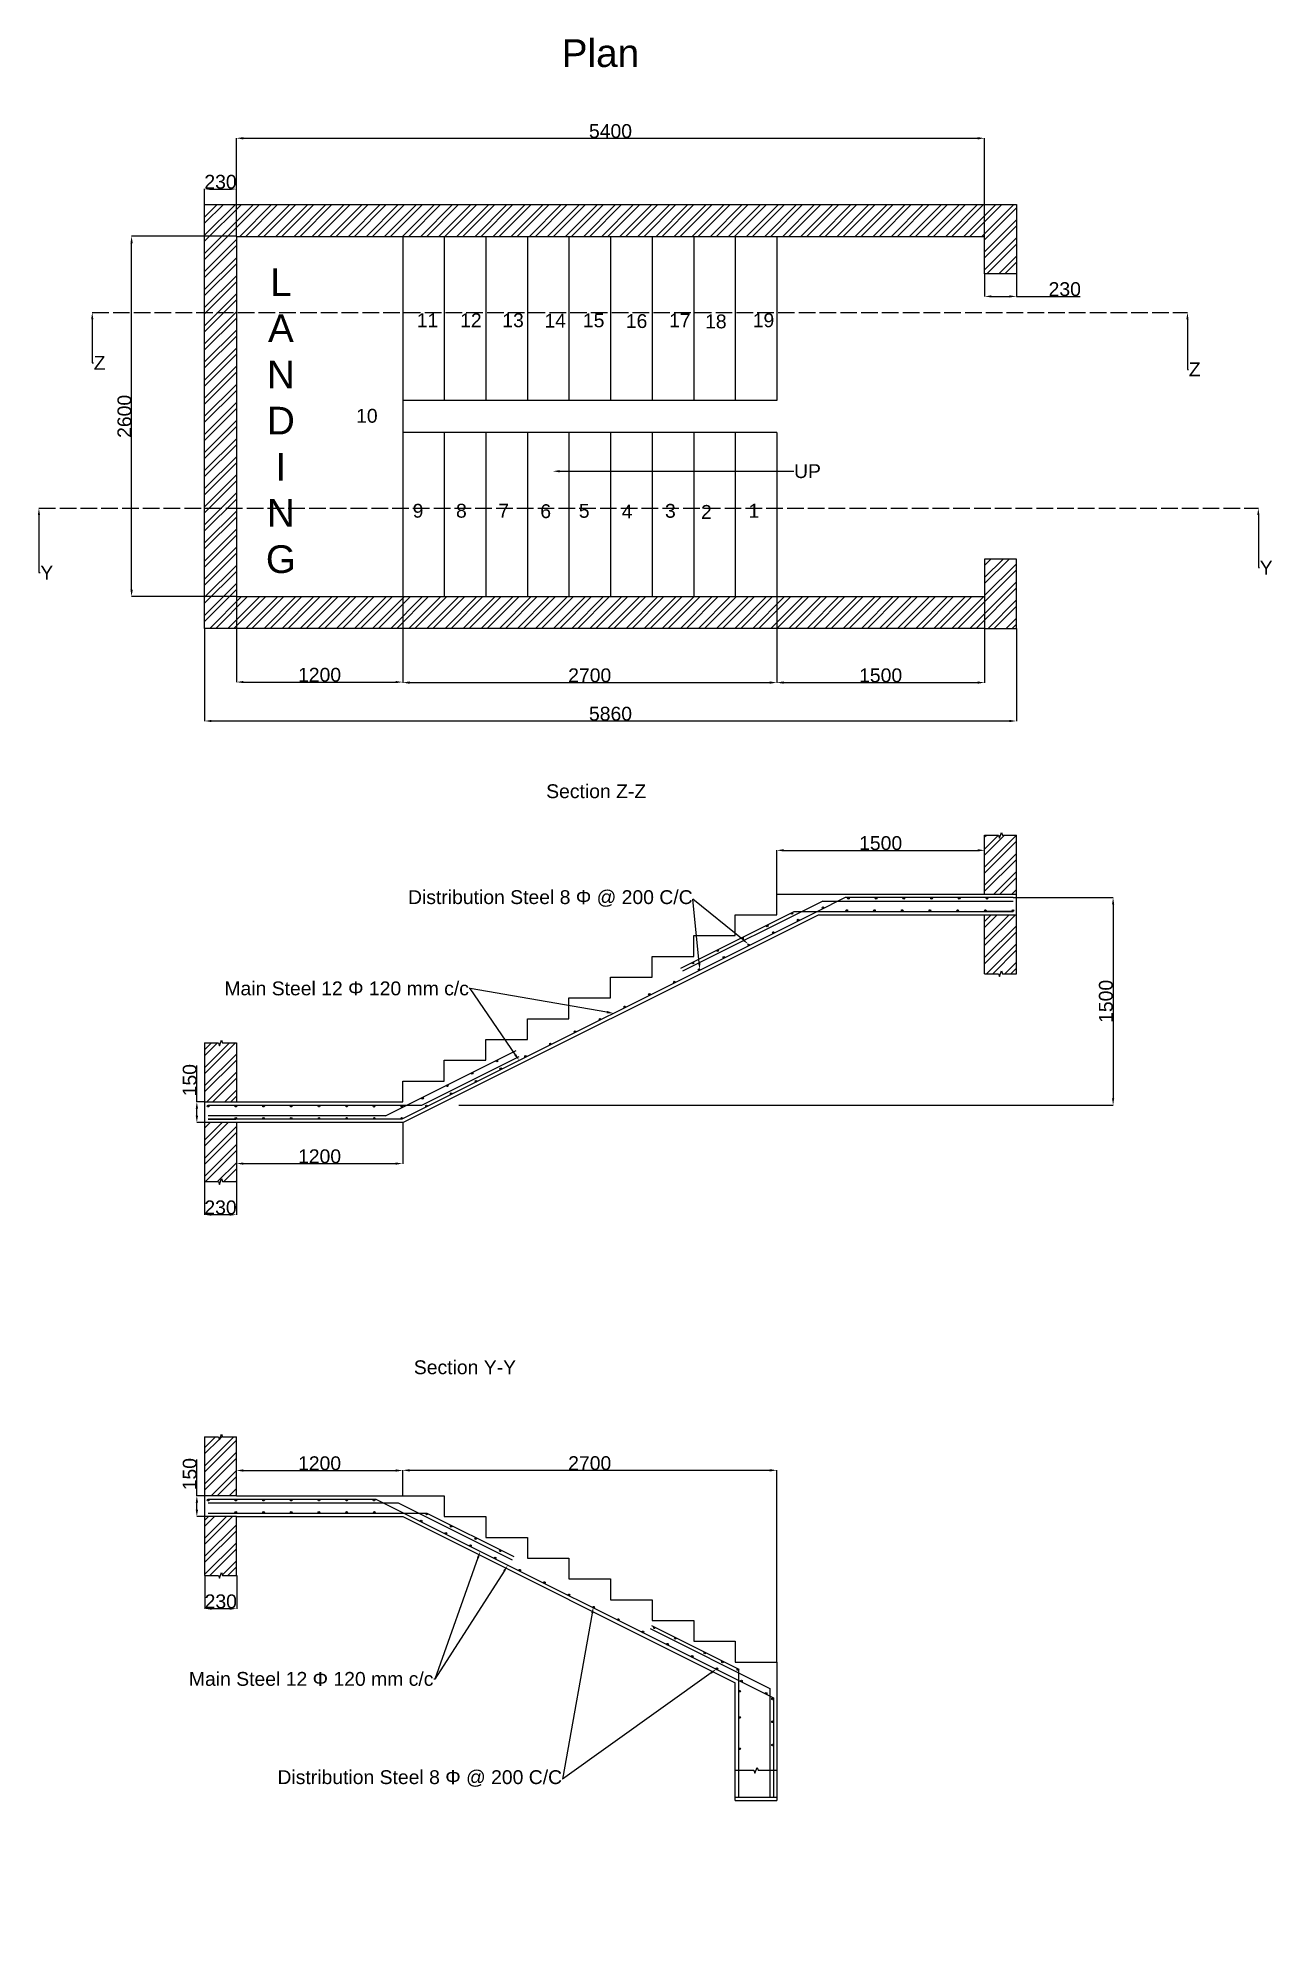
# Model space of a CAD drawing. Header units: millimetres. Extents: x 24361 to 33271, y 64440 to 78080.
import ezdxf
from ezdxf import colors
from ezdxf.entities.mleader import LeaderData, LeaderLine
from ezdxf.math import Vec2, Vec3

# ---------------------------------------------------------------- set-up
doc = ezdxf.new("R2010")
doc.units = ezdxf.units.MM
doc.linetypes.add('ACAD_ISO02W100', pattern=[15, 12, -3])
doc.styles.get("Standard").update_dxf_attribs({"font": 'arial.ttf'})
doc.dimstyles.new('ISO-25', dxfattribs={"dimtxt": 100, "dimasz": 50, "dimexe": 1.25, "dimexo": 0.625, "dimtad": 1, "dimtxsty": 'Standard', "dimcen": 2.5, "dimadec": 0, "dimazin": 0, "dimtfac": 1, "dimtmove": 0, "dimatfit": 3, "dimfxl": 1, "dimarcsym": 0})

# ---------------------------------------------------------------- blocks, each defined once
blk = doc.blocks.new('*D5')
at = {"color": 0, "lineweight": -2, "transparency": 16777216}
for p, q in [((25795, 76647), (25037, 76647)), ((25038, 74097), (25038, 76597)), ((25795, 74047), (25037, 74047))]:
    blk.add_line(p, q, dxfattribs=at)
at = {"color": 0, "transparency": 16777216}
for points in [[(25030, 76597), (25047, 76597), (25038, 76647)], [(25030, 74097), (25047, 74097), (25038, 74047)]]:
    blk.add_solid(points, dxfattribs=at)
at = {"layer": 'Defpoints', "color": 0, "transparency": 16777216}
for p in [(25038, 76647), (25795, 76647), (25795, 74047)]:
    blk.add_point(p, dxfattribs=at)
at = {"color": 0, "transparency": 16777216, "insert": (24987, 75347), "char_height": 100, "attachment_point": 5, "rotation": 90}
blk.add_mtext('2600', dxfattribs=at)
blk = doc.blocks.new('*D6')
at = {"color": 0, "lineweight": -2, "transparency": 16777216}
for p, q in [((25795, 74046), (25795, 73428)), ((26995, 74046), (26995, 73428)), ((25845, 73429), (26945, 73429))]:
    blk.add_line(p, q, dxfattribs=at)
at = {"color": 0, "transparency": 16777216}
for points in [[(25845, 73437), (25845, 73421), (25795, 73429)], [(26945, 73437), (26945, 73421), (26995, 73429)]]:
    blk.add_solid(points, dxfattribs=at)
at = {"layer": 'Defpoints', "color": 0, "transparency": 16777216}
for p in [(25795, 74047), (26995, 74047), (26995, 73429)]:
    blk.add_point(p, dxfattribs=at)
at = {"color": 0, "transparency": 16777216, "insert": (26395, 73481), "char_height": 100, "attachment_point": 5}
blk.add_mtext('1200', dxfattribs=at)
blk = doc.blocks.new('*D7')
at = {"color": 0, "lineweight": -2, "transparency": 16777216}
for p, q in [((29695, 74046), (29695, 73424)), ((31195, 74046), (31195, 73424)), ((29745, 73425), (31145, 73425))]:
    blk.add_line(p, q, dxfattribs=at)
at = {"color": 0, "transparency": 16777216}
for points in [[(29745, 73434), (29745, 73417), (29695, 73425)], [(31145, 73434), (31145, 73417), (31195, 73425)]]:
    blk.add_solid(points, dxfattribs=at)
at = {"layer": 'Defpoints', "color": 0, "transparency": 16777216}
for p in [(29695, 74047), (31195, 74047), (31195, 73425)]:
    blk.add_point(p, dxfattribs=at)
at = {"color": 0, "transparency": 16777216, "insert": (30445, 73477), "char_height": 100, "attachment_point": 5}
blk.add_mtext('1500', dxfattribs=at)
blk = doc.blocks.new('*D8')
at = {"color": 0, "lineweight": -2, "transparency": 16777216}
for p, q in [((26995, 74046), (26995, 73424)), ((29695, 74046), (29695, 73424)), ((27045, 73425), (29645, 73425))]:
    blk.add_line(p, q, dxfattribs=at)
at = {"color": 0, "transparency": 16777216}
for points in [[(27045, 73434), (27045, 73417), (26995, 73425)], [(29645, 73434), (29645, 73417), (29695, 73425)]]:
    blk.add_solid(points, dxfattribs=at)
at = {"layer": 'Defpoints', "color": 0, "transparency": 16777216}
for p in [(26995, 74047), (29695, 74047), (29695, 73425)]:
    blk.add_point(p, dxfattribs=at)
at = {"color": 0, "transparency": 16777216, "insert": (28345, 73477), "char_height": 100, "attachment_point": 5}
blk.add_mtext('2700', dxfattribs=at)
blk = doc.blocks.new('*D9')
at = {"color": 0, "lineweight": -2, "transparency": 16777216}
for p, q in [((25565, 73816), (25565, 73147)), ((31425, 73816), (31425, 73147)), ((25615, 73148), (31375, 73148))]:
    blk.add_line(p, q, dxfattribs=at)
at = {"color": 0, "transparency": 16777216}
for points in [[(25615, 73156), (25615, 73140), (25565, 73148)], [(31375, 73156), (31375, 73140), (31425, 73148)]]:
    blk.add_solid(points, dxfattribs=at)
at = {"layer": 'Defpoints', "color": 0, "transparency": 16777216}
for p in [(25565, 73817), (31425, 73817), (31425, 73148)]:
    blk.add_point(p, dxfattribs=at)
at = {"color": 0, "transparency": 16777216, "insert": (28495, 73200), "char_height": 100, "attachment_point": 5}
blk.add_mtext('5860', dxfattribs=at)
blk = doc.blocks.new('*D10')
at = {"color": 0, "lineweight": -2, "transparency": 16777216}
for p, q in [((25795, 76647), (25795, 77356)), ((25845, 77355), (31145, 77355)), ((31195, 76647), (31195, 77356))]:
    blk.add_line(p, q, dxfattribs=at)
at = {"color": 0, "transparency": 16777216}
for points in [[(25845, 77363), (25845, 77346), (25795, 77355)], [(31145, 77363), (31145, 77346), (31195, 77355)]]:
    blk.add_solid(points, dxfattribs=at)
at = {"layer": 'Defpoints', "color": 0, "transparency": 16777216}
for p in [(31195, 77355), (25795, 76647), (31195, 76647)]:
    blk.add_point(p, dxfattribs=at)
at = {"color": 0, "transparency": 16777216, "insert": (28495, 77406), "char_height": 100, "attachment_point": 5}
blk.add_mtext('5400', dxfattribs=at)
blk = doc.blocks.new('*D11')
at = {"color": 0, "lineweight": -2, "transparency": 16777216}
for p, q in [((31195, 76376), (31195, 76212)), ((31425, 76376), (31425, 76212)), ((31245, 76213), (31375, 76213)), ((31425, 76213), (31885, 76213))]:
    blk.add_line(p, q, dxfattribs=at)
at = {"color": 0, "transparency": 16777216}
for points in [[(31245, 76221), (31245, 76205), (31195, 76213)], [(31375, 76221), (31375, 76205), (31425, 76213)]]:
    blk.add_solid(points, dxfattribs=at)
at = {"layer": 'Defpoints', "color": 0, "transparency": 16777216}
for p in [(31195, 76377), (31425, 76377), (31425, 76213)]:
    blk.add_point(p, dxfattribs=at)
at = {"color": 0, "transparency": 16777216, "insert": (31774, 76265), "char_height": 100, "attachment_point": 5}
blk.add_mtext('230', dxfattribs=at)
blk = doc.blocks.new('*D12')
at = {"color": 0, "lineweight": -2, "transparency": 16777216}
for p, q in [((25565, 76877), (25565, 76989)), ((25615, 76988), (25745, 76988)), ((25795, 76877), (25795, 76989))]:
    blk.add_line(p, q, dxfattribs=at)
at = {"color": 0, "transparency": 16777216}
for points in [[(25615, 76996), (25615, 76980), (25565, 76988)], [(25745, 76996), (25745, 76980), (25795, 76988)]]:
    blk.add_solid(points, dxfattribs=at)
at = {"layer": 'Defpoints', "color": 0, "transparency": 16777216}
for p in [(25795, 76988), (25565, 76877), (25795, 76877)]:
    blk.add_point(p, dxfattribs=at)
at = {"color": 0, "transparency": 16777216, "insert": (25680, 77040), "char_height": 100, "attachment_point": 5}
blk.add_mtext('230', dxfattribs=at)
blk = doc.blocks.new('*D13')
at = {"color": 0, "lineweight": -2, "transparency": 16777216}
for p, q in [((25795, 70248), (25795, 69952)), ((26995, 70248), (26995, 69952)), ((25845, 69953), (26945, 69953))]:
    blk.add_line(p, q, dxfattribs=at)
at = {"color": 0, "transparency": 16777216}
for points in [[(25845, 69961), (25845, 69945), (25795, 69953)], [(26945, 69961), (26945, 69945), (26995, 69953)]]:
    blk.add_solid(points, dxfattribs=at)
at = {"layer": 'Defpoints', "color": 0, "transparency": 16777216}
for p in [(25795, 70249), (26995, 70249), (26995, 69953)]:
    blk.add_point(p, dxfattribs=at)
at = {"color": 0, "transparency": 16777216, "insert": (26395, 70005), "char_height": 100, "attachment_point": 5}
blk.add_mtext('1200', dxfattribs=at)
blk = doc.blocks.new('*D14')
at = {"color": 0, "lineweight": -2, "transparency": 16777216}
for p, q in [((29695, 71899), (29695, 72216)), ((29745, 72214), (31145, 72214)), ((31195, 71899), (31195, 72216))]:
    blk.add_line(p, q, dxfattribs=at)
at = {"color": 0, "transparency": 16777216}
for points in [[(29745, 72223), (29745, 72206), (29695, 72214)], [(31145, 72223), (31145, 72206), (31195, 72214)]]:
    blk.add_solid(points, dxfattribs=at)
at = {"layer": 'Defpoints', "color": 0, "transparency": 16777216}
for p in [(31195, 72214), (29695, 71899), (31195, 71899)]:
    blk.add_point(p, dxfattribs=at)
at = {"color": 0, "transparency": 16777216, "insert": (30445, 72266), "char_height": 100, "attachment_point": 5}
blk.add_mtext('1500', dxfattribs=at)
blk = doc.blocks.new('*D15')
at = {"color": 0, "lineweight": -2, "transparency": 16777216}
for p, q in [((25565, 69823), (25565, 69583)), ((25795, 69823), (25795, 69583)), ((25745, 69584), (25615, 69584))]:
    blk.add_line(p, q, dxfattribs=at)
at = {"color": 0, "transparency": 16777216}
for points in [[(25615, 69592), (25615, 69576), (25565, 69584)], [(25745, 69592), (25745, 69576), (25795, 69584)]]:
    blk.add_solid(points, dxfattribs=at)
at = {"layer": 'Defpoints', "color": 0, "transparency": 16777216}
for p in [(25565, 69824), (25795, 69824), (25565, 69584)]:
    blk.add_point(p, dxfattribs=at)
at = {"color": 0, "transparency": 16777216, "insert": (25680, 69636), "char_height": 100, "attachment_point": 5}
blk.add_mtext('230', dxfattribs=at)
blk = doc.blocks.new('*D16')
at = {"color": 0, "lineweight": -2, "transparency": 16777216}
for p, q in [((25509, 70399), (25509, 70661)), ((25565, 70399), (25508, 70399)), ((25565, 70249), (25508, 70249)), ((25509, 70299), (25509, 70349))]:
    blk.add_line(p, q, dxfattribs=at)
at = {"color": 0, "transparency": 16777216}
for points in [[(25501, 70349), (25518, 70349), (25509, 70399)], [(25501, 70299), (25518, 70299), (25509, 70249)]]:
    blk.add_solid(points, dxfattribs=at)
at = {"layer": 'Defpoints', "color": 0, "transparency": 16777216}
for p in [(25509, 70399), (25565, 70399), (25565, 70249)]:
    blk.add_point(p, dxfattribs=at)
at = {"color": 0, "transparency": 16777216, "insert": (25458, 70555), "char_height": 100, "attachment_point": 5, "rotation": 90}
blk.add_mtext('150', dxfattribs=at)
blk = doc.blocks.new('*D17')
at = {"color": 0, "lineweight": -2, "transparency": 16777216}
for p, q in [((31401, 71874), (32124, 71874)), ((32123, 71824), (32123, 70424)), ((27401, 70374), (32124, 70374))]:
    blk.add_line(p, q, dxfattribs=at)
at = {"color": 0, "transparency": 16777216}
for points in [[(32115, 71824), (32131, 71824), (32123, 71874)], [(32115, 70424), (32131, 70424), (32123, 70374)]]:
    blk.add_solid(points, dxfattribs=at)
at = {"layer": 'Defpoints', "color": 0, "transparency": 16777216}
for p in [(31400, 71874), (27400, 70374), (32123, 70374)]:
    blk.add_point(p, dxfattribs=at)
at = {"color": 0, "transparency": 16777216, "insert": (32071, 71124), "char_height": 100, "attachment_point": 5, "rotation": 90}
blk.add_mtext('1500', dxfattribs=at)
blk = doc.blocks.new('*D18')
at = {"color": 0, "lineweight": -2, "transparency": 16777216}
for p, q in [((25795, 67555), (25795, 67739)), ((25845, 67737), (26945, 67737)), ((26995, 67555), (26995, 67739))]:
    blk.add_line(p, q, dxfattribs=at)
at = {"color": 0, "transparency": 16777216}
for points in [[(25845, 67746), (25845, 67729), (25795, 67737)], [(26945, 67746), (26945, 67729), (26995, 67737)]]:
    blk.add_solid(points, dxfattribs=at)
at = {"layer": 'Defpoints', "color": 0, "transparency": 16777216}
for p in [(26995, 67737), (25795, 67555), (26995, 67555)]:
    blk.add_point(p, dxfattribs=at)
at = {"color": 0, "transparency": 16777216, "insert": (26395, 67789), "char_height": 100, "attachment_point": 5}
blk.add_mtext('1200', dxfattribs=at)
blk = doc.blocks.new('*D19')
at = {"color": 0, "lineweight": -2, "transparency": 16777216}
for p, q in [((26995, 67555), (26995, 67740)), ((27045, 67739), (29645, 67739)), ((29695, 66355), (29695, 67740))]:
    blk.add_line(p, q, dxfattribs=at)
at = {"color": 0, "transparency": 16777216}
for points in [[(27045, 67747), (27045, 67730), (26995, 67739)], [(29645, 67747), (29645, 67730), (29695, 67739)]]:
    blk.add_solid(points, dxfattribs=at)
at = {"layer": 'Defpoints', "color": 0, "transparency": 16777216}
for p in [(29695, 67739), (26995, 67555), (29695, 66355)]:
    blk.add_point(p, dxfattribs=at)
at = {"color": 0, "transparency": 16777216, "insert": (28345, 67790), "char_height": 100, "attachment_point": 5}
blk.add_mtext('2700', dxfattribs=at)
blk = doc.blocks.new('*D20')
at = {"color": 0, "lineweight": -2, "transparency": 16777216}
for p, q in [((25567, 66979), (25567, 66739)), ((25797, 66979), (25797, 66739)), ((25747, 66740), (25617, 66740))]:
    blk.add_line(p, q, dxfattribs=at)
at = {"color": 0, "transparency": 16777216}
for points in [[(25617, 66748), (25617, 66732), (25567, 66740)], [(25747, 66748), (25747, 66732), (25797, 66740)]]:
    blk.add_solid(points, dxfattribs=at)
at = {"layer": 'Defpoints', "color": 0, "transparency": 16777216}
for p in [(25567, 66980), (25797, 66980), (25567, 66740)]:
    blk.add_point(p, dxfattribs=at)
at = {"color": 0, "transparency": 16777216, "insert": (25682, 66792), "char_height": 100, "attachment_point": 5}
blk.add_mtext('230', dxfattribs=at)
blk = doc.blocks.new('*D21')
at = {"color": 0, "lineweight": -2, "transparency": 16777216}
for p, q in [((25509, 67555), (25509, 67817)), ((25565, 67555), (25508, 67555)), ((25565, 67405), (25508, 67405)), ((25509, 67455), (25509, 67505))]:
    blk.add_line(p, q, dxfattribs=at)
at = {"color": 0, "transparency": 16777216}
for points in [[(25501, 67505), (25518, 67505), (25509, 67555)], [(25501, 67455), (25518, 67455), (25509, 67405)]]:
    blk.add_solid(points, dxfattribs=at)
at = {"layer": 'Defpoints', "color": 0, "transparency": 16777216}
for p in [(25509, 67555), (25565, 67555), (25565, 67405)]:
    blk.add_point(p, dxfattribs=at)
at = {"color": 0, "transparency": 16777216, "insert": (25458, 67711), "char_height": 100, "attachment_point": 5, "rotation": 90}
blk.add_mtext('150', dxfattribs=at)

msp = doc.modelspace()

# ---------------------------------------------------------------- hatches: boundary and pattern name
h = msp.add_hatch()
h.set_pattern_fill('ANSI32', color=256, scale=9.7)
h.paths.add_polyline_path([(25795.417, 76646.673), (31195.417, 76646.673), (31195.417, 76376.673), (31425.417, 76376.673), (31425.417, 76876.673), (31195.417, 76876.673), (25795.417, 76876.673), (25565.417, 76876.673), (25565.417, 76646.673), (25565.417, 74046.673), (25565.417, 73816.673), (25795.417, 73816.673), (31195.417, 73816.673), (31425.417, 73816.673), (31425.417, 74316.673), (31195.417, 74316.673), (31195.417, 74046.673), (25795.417, 74046.673)])
h.paths.add_polyline_path([(31425.417, 72323.524), (31325.417, 72323.524), (31317.917, 72344.13), (31302.917, 72302.918), (31295.417, 72323.524), (31195.417, 72323.524), (31195.417, 71898.524), (31425.417, 71898.524)])
h.paths.add_polyline_path([(31425.417, 71748.524), (31195.417, 71748.524), (31195.417, 71323.524), (31295.417, 71323.524), (31302.917, 71302.918), (31317.917, 71344.13), (31325.417, 71323.524), (31425.417, 71323.524)])
h.paths.add_polyline_path([(25795.417, 70823.524), (25695.417, 70823.524), (25687.917, 70844.13), (25672.917, 70802.918), (25665.417, 70823.524), (25565.417, 70823.524), (25565.417, 70398.524), (25795.417, 70398.524)])
h.paths.add_polyline_path([(25795.417, 70248.524), (25565.417, 70248.524), (25565.417, 69823.524), (25665.417, 69823.524), (25672.917, 69802.918), (25687.917, 69844.13), (25695.417, 69823.524), (25795.417, 69823.524)])
h.paths.add_polyline_path([(25795.417, 67404.787), (25565.417, 67404.787), (25565.417, 66979.787), (25665.417, 66979.787), (25672.917, 66959.181), (25687.917, 67000.393), (25695.417, 66979.787), (25795.417, 66979.787)])
h.paths.add_polyline_path([(25795.417, 67979.787), (25695.417, 67979.787), (25687.917, 68000.393), (25672.917, 67959.181), (25665.417, 67979.787), (25565.417, 67979.787), (25565.417, 67554.787), (25795.417, 67554.787)])

# ---------------------------------------------------------------- linework, layer by layer
for p, q in [((25565.417, 76646.673), (25565.417, 76876.673)), ((25565.417, 76876.673), (25795.417, 76876.673)), ((25795.417, 76876.673), (31195.417, 76876.673)), ((31195.417, 76876.673), (31425.417, 76876.673)), ((31425.417, 76876.673), (31425.417, 76376.673)), ((25565.417, 74046.673), (25565.417, 76646.673)), ((25795.417, 76646.673), (25795.417, 74046.673)), ((25795.417, 76646.673), (31195.417, 76646.673)), ((26995.417, 76646.673), (26995.417, 74046.673)), ((27295.417, 76646.673), (27295.417, 75461.673)), ((27595.417, 76646.673), (27595.417, 75461.673)), ((27895.417, 76646.673), (27895.417, 75461.673)), ((28195.417, 76646.673), (28195.417, 75461.673)), ((28495.417, 76646.673), (28495.417, 75461.673)), ((28795.417, 76646.673), (28795.417, 75461.673)), ((29095.417, 76646.673), (29095.417, 75461.673)), ((29395.417, 76646.673), (29395.417, 75461.673)), ((29695.417, 76646.673), (29695.417, 75461.673)), ((31195.417, 76376.673), (31195.417, 76646.673)), ((31425.417, 76376.673), (31195.417, 76376.673)), ((29695.417, 75461.673), (26995.417, 75461.673)), ((29695.417, 75231.673), (26995.417, 75231.673)), ((27295.417, 75231.673), (27295.417, 74046.673)), ((27595.417, 75231.673), (27595.417, 74046.673)), ((27895.417, 75231.673), (27895.417, 74046.673)), ((28195.417, 75231.673), (28195.417, 74046.673)), ((28495.417, 75231.673), (28495.417, 74046.673)), ((28795.417, 75231.673), (28795.417, 74046.673)), ((29095.417, 75231.673), (29095.417, 74046.673)), ((29395.417, 75231.673), (29395.417, 74046.673)), ((29695.417, 75231.673), (29695.417, 74046.673)), ((31425.417, 74316.673), (31195.417, 74316.673)), ((31195.417, 74316.673), (31195.417, 74046.673)), ((31425.417, 73816.673), (31425.417, 74316.673)), ((25565.417, 73816.673), (25565.417, 74046.673)), ((25795.417, 74046.673), (31195.417, 74046.673)), ((25795.417, 73816.673), (25565.417, 73816.673)), ((31195.417, 73816.673), (25795.417, 73816.673)), ((31195.417, 73816.673), (31425.417, 73816.673)), ((31195.417, 71898.524), (31195.417, 72323.524)), ((31425.417, 71323.524), (31425.417, 72323.524)), ((29695.417, 71748.524), (29695.417, 71898.524)), ((29695.417, 71898.524), (29995.417, 71898.524)), ((29995.417, 71898.524), (31195.417, 71898.524)), ((31195.417, 71898.524), (31425.417, 71898.524)), ((26995.417, 70248.524), (29995.417, 71748.524)), ((30027.712, 71848.524), (29013.627, 71341.482)), ((29395.417, 71598.524), (29395.417, 71748.524)), ((29395.417, 71748.524), (29695.417, 71748.524)), ((29995.417, 71748.524), (31195.417, 71748.524)), ((30027.712, 71848.524), (31400.417, 71848.524)), ((31195.417, 71323.524), (31195.417, 71748.524)), ((31195.417, 71748.524), (31425.417, 71748.524)), ((31400.417, 71773.524), (31200.417, 71773.524)), ((29095.417, 71448.524), (29095.417, 71598.524)), ((29095.417, 71598.524), (29395.417, 71598.524)), ((28795.417, 71298.524), (28795.417, 71448.524)), ((28795.417, 71448.524), (29095.417, 71448.524)), ((28495.417, 71148.524), (28495.417, 71298.524)), ((28495.417, 71298.524), (28795.417, 71298.524)), ((28195.417, 70998.524), (28195.417, 71148.524)), ((28195.417, 71148.524), (28495.417, 71148.524)), ((27895.417, 70848.524), (27895.417, 70998.524)), ((27895.417, 70998.524), (28195.417, 70998.524)), ((25565.417, 70823.524), (25565.417, 69823.524)), ((25795.417, 70823.524), (25795.417, 70398.524)), ((27595.417, 70698.524), (27595.417, 70848.524)), ((27595.417, 70848.524), (27895.417, 70848.524)), ((26871.81, 70298.524), (27813.875, 70769.557)), ((27133.614, 70373.524), (27836.236, 70724.835)), ((27295.417, 70548.524), (27295.417, 70698.524)), ((27295.417, 70698.524), (27595.417, 70698.524)), ((26995.417, 70398.524), (26995.417, 70548.524)), ((26995.417, 70548.524), (27295.417, 70548.524)), ((25565.417, 70398.524), (26995.417, 70398.524)), ((25795.417, 70248.524), (25565.417, 70248.524)), ((25590.417, 70373.524), (27133.614, 70373.524)), ((26871.81, 70298.524), (25590.417, 70298.524)), ((25590.417, 70273.524), (25790.417, 70273.524)), ((25795.417, 70248.524), (25795.417, 69823.524)), ((26995.417, 70248.524), (25795.417, 70248.524)), ((26989.515, 70248.524), (25795.417, 70248.524)), ((25565.417, 67979.787), (25565.417, 66979.787)), ((25795.417, 67554.787), (25795.417, 67979.787)), ((25795.417, 67554.787), (25565.417, 67554.787)), ((25590.417, 67529.787), (26801.319, 67529.787)), ((25795.417, 67554.787), (26995.417, 67554.787)), ((26801.319, 67529.787), (29670.417, 66095.238)), ((26995.417, 67554.787), (27295.417, 67554.787)), ((27295.417, 67554.787), (27295.417, 67404.787)), ((25795.417, 67404.787), (25565.417, 67404.787)), ((25590.417, 67504.787), (26963.122, 67504.787)), ((25590.417, 67429.787), (27169.024, 67429.787)), ((25795.417, 66979.787), (25795.417, 67404.787)), ((25795.417, 67404.787), (26995.417, 67404.787)), ((26963.122, 67504.787), (27786.39, 67093.153)), ((26995.417, 67404.787), (29395.417, 66204.787)), ((27169.024, 67429.787), (27797.57, 67115.513)), ((27169.024, 67429.787), (27347.909, 67340.344)), ((27295.417, 67404.787), (27595.417, 67404.787)), ((27595.417, 67404.787), (27595.417, 67254.787)), ((27595.417, 67254.787), (27895.417, 67254.787)), ((27895.417, 67254.787), (27895.417, 67104.787)), ((27895.417, 67104.787), (28195.417, 67104.787)), ((28195.417, 67104.787), (28195.417, 66954.787)), ((28195.417, 66954.787), (28495.417, 66954.787)), ((28495.417, 66954.787), (28495.417, 66804.787)), ((28495.417, 66804.787), (28795.417, 66804.787)), ((28795.417, 66804.787), (28795.417, 66654.787)), ((28780.69, 66596.003), (29645.417, 66163.639)), ((28791.87, 66618.363), (29420.417, 66304.09)), ((28795.417, 66654.787), (29095.417, 66654.787)), ((29095.417, 66654.787), (29095.417, 66504.787)), ((29095.417, 66504.787), (29395.417, 66504.787)), ((29395.417, 66504.787), (29395.417, 66354.787)), ((29395.417, 66354.787), (29695.417, 66354.787)), ((29420.417, 65379.787), (29420.417, 66304.09)), ((29695.417, 66354.787), (29695.417, 65354.787)), ((29695.417, 66354.787), (29695.417, 66204.787)), ((29395.417, 65354.787), (29395.417, 66204.787)), ((29645.417, 66163.639), (29645.417, 65379.787)), ((29670.417, 66095.238), (29670.417, 65379.787)), ((29395.417, 65379.787), (29695.417, 65379.787)), ((29395.417, 65354.787), (29695.417, 65354.787))]:
    msp.add_line(p, q)
at = {"linetype": 'ACAD_ISO02W100', "ltscale": 10}
for p, q in [((24754.286, 76096.401), (32659.397, 76096.401)), ((24369.4, 74684.07), (33171.247, 74684.07))]:
    msp.add_line(p, q, dxfattribs=at)
at = {"linetype": 'Continuous'}
for points in [[(31194.167, 72323.524), (31295.417, 72323.524), (31302.917, 72302.918), (31317.917, 72344.13), (31325.417, 72323.524), (31426.667, 72323.524)], [(31194.167, 71323.524), (31295.417, 71323.524), (31302.917, 71302.918), (31317.917, 71344.13), (31325.417, 71323.524), (31426.667, 71323.524)], [(25564.167, 70823.524), (25665.417, 70823.524), (25672.917, 70802.918), (25687.917, 70844.13), (25695.417, 70823.524), (25796.667, 70823.524)], [(25564.167, 69823.524), (25665.417, 69823.524), (25672.917, 69802.918), (25687.917, 69844.13), (25695.417, 69823.524), (25796.667, 69823.524)], [(25564.167, 67979.787), (25665.417, 67979.787), (25672.917, 67959.181), (25687.917, 68000.393), (25695.417, 67979.787), (25796.667, 67979.787)], [(25564.167, 66979.787), (25665.417, 66979.787), (25672.917, 66959.181), (25687.917, 67000.393), (25695.417, 66979.787), (25796.667, 66979.787)], [(29394.167, 65573.632), (29530.417, 65573.632), (29537.917, 65553.026), (29552.917, 65594.238), (29560.417, 65573.632), (29696.667, 65573.632)]]:
    msp.add_lwpolyline(points, dxfattribs=at)
for points in [[(31400.417, 71873.524), (30189.515, 71873.524), (29984.237, 71770.885), (26989.515, 70273.524), (25590.417, 70273.524)], [(29002.447, 71363.843), (29821.81, 71773.524), (31400.417, 71773.524)]]:
    msp.add_lwpolyline(points)
for centre in [(29805.316, 71758.675), (30028.691, 71799.82), (30028.691, 71799.82), (30200.417, 71779.524), (30200.417, 71779.524), (30212.708, 71867.524), (30400.417, 71779.524), (30400.417, 71779.524), (30412.314, 71867.537), (30412.314, 71867.537), (30600.417, 71779.524), (30600.417, 71779.524), (30612.314, 71867.537), (30612.314, 71867.537), (30800.417, 71779.524), (30800.417, 71779.524), (30812.314, 71867.537), (30812.314, 71867.537), (31000.417, 71779.524), (31000.417, 71779.524), (31012.314, 71867.537), (31012.314, 71867.537), (31200.417, 71779.524), (31200.417, 71779.524), (31212.314, 71867.537), (31212.314, 71867.537), (31400.417, 71779.524), (29626.431, 71669.232), (29670.92, 71620.935), (29670.92, 71620.935), (29849.805, 71710.378), (29849.805, 71710.378), (29268.66, 71490.347), (29447.546, 71579.79), (29492.035, 71531.492), (29492.035, 71531.492), (29089.775, 71400.904), (29134.264, 71352.607), (29134.264, 71352.607), (29313.149, 71442.05), (29313.149, 71442.05), (28955.378, 71263.164), (28955.378, 71263.164), (28597.607, 71084.279), (28597.607, 71084.279), (28776.493, 71173.721), (28776.493, 71173.721), (28418.722, 70994.836), (28418.722, 70994.836), (28060.951, 70815.951), (28060.951, 70815.951), (28239.837, 70905.393), (28239.837, 70905.393), (27675.006, 70693.414), (27675.006, 70693.414), (27882.066, 70726.508), (27882.066, 70726.508), (27317.235, 70514.529), (27496.12, 70603.971), (27524.295, 70547.622), (27524.295, 70547.622), (27703.18, 70637.065), (27703.18, 70637.065), (27138.349, 70425.086), (27345.409, 70458.18), (27345.409, 70458.18), (25590.426, 70367.524), (25590.426, 70367.524), (25790.417, 70279.524), (25790.417, 70279.524), (25790.426, 70367.524), (25790.426, 70367.524), (25990.417, 70279.524), (25990.417, 70279.524), (25990.426, 70367.524), (25990.426, 70367.524), (26190.417, 70279.524), (26190.417, 70279.524), (26190.426, 70367.524), (26190.426, 70367.524), (26390.417, 70279.524), (26390.417, 70279.524), (26390.426, 70367.524), (26390.426, 70367.524), (26590.417, 70279.524), (26590.417, 70279.524), (26590.426, 70367.524), (26590.426, 70367.524), (26787.648, 70367.294), (26787.657, 70367.294), (26787.657, 70367.294), (26790.417, 70279.524), (26790.417, 70279.524), (26987.638, 70279.294), (26987.657, 70367.294), (26987.657, 70367.294), (27166.524, 70368.737), (25590.408, 67523.787), (25790.408, 67523.787), (25990.408, 67523.787), (26190.408, 67523.787), (26390.408, 67523.787), (26590.408, 67523.787), (26787.638, 67523.556), (25790.399, 67435.787), (25790.399, 67435.787), (25990.399, 67435.787), (25990.399, 67435.787), (26190.399, 67435.787), (26190.399, 67435.787), (26390.399, 67435.787), (26390.399, 67435.787), (26590.399, 67435.787), (26590.399, 67435.787), (26790.399, 67435.787), (26790.399, 67435.787), (27167.829, 67423.679), (27128.644, 67372.793), (27305.915, 67284.158), (27306.526, 67283.852), (27345.071, 67335.057), (27345.1, 67335.043), (27522.342, 67246.422), (27522.37, 67246.408), (27483.797, 67195.217), (27484.409, 67194.911), (27661.68, 67106.276), (27662.291, 67105.97), (27699.613, 67157.786), (27699.641, 67157.772), (27839.562, 67017.334), (27840.173, 67017.029), (28017.444, 66928.393), (28018.056, 66928.087), (28195.327, 66839.452), (28195.938, 66839.146), (28373.209, 66750.511), (28373.821, 66750.205), (28551.092, 66661.569), (28551.703, 66661.264), (28728.974, 66572.628), (28729.585, 66572.323), (28811.194, 66602.045), (28906.856, 66483.687), (28907.468, 66483.381), (28962.627, 66526.495), (29175.986, 66419.443), (29084.739, 66394.746), (29085.35, 66394.44), (29262.621, 66305.805), (29263.233, 66305.499), (29303.108, 66355.986), (29414.501, 66300.293), (29440.504, 66216.863), (29426.417, 66144.262), (29618.386, 66127.922), (29664.417, 66088.645), (29426.417, 65954.655), (29664.417, 65923.103), (29664.417, 65755.648), (29426.417, 65728.278)]:
    msp.add_circle(centre, 6)
for centre in [(29621.107, 71679.881), (29263.336, 71500.995), (29442.221, 71590.438), (29084.45, 71411.553)]:
    msp.add_arc(centre, 6, 289.3639113, 303.766191)

# ---------------------------------------------------------------- texts
at = {"attachment_point": 1}
for s, width, gutter_width, heights, insert, char_height in [('Plan', 667.58544, 12.5, [0], (28142.845, 78069.335), 200), ('\\pxqc;L\\PA\\PN^JD\\PI\\PN\\PG', 236.27305, 0, [2270.437], (25997.811, 76416.672), 200), ('11', 20.55764, 12.5, [0], (27096.468, 76090.965), 100), ('12', 20.55764, 12.5, [0], (27409.361, 76090.965), 100), ('13', 20.55764, 12.5, [0], (27714.048, 76090.965), 100), ('14', 20.55764, 12.5, [0], (28017.708, 76087.89), 100), ('15', 20.55764, 12.5, [0], (28295.833, 76090.329), 100), ('16', 20.55764, 12.5, [0], (28605.542, 76085.083), 100), ('17', 20.55764, 12.5, [0], (28917.875, 76090.329), 100), ('18', 20.55764, 12.5, [0], (29177.715, 76082.46), 100), ('19', 20.55764, 12.5, [0], (29521.544, 76090.965), 100), ('10', 20.55764, 12.5, [0], (26658.806, 75401.237), 100), ('9', 20.55764, 12.5, [0], (27067.01, 74715.715), 100), ('8', 20.55764, 12.5, [0], (27379.903, 74715.715), 100), ('7', 20.55764, 12.5, [0], (27684.59, 74715.715), 100), ('6', 20.55764, 12.5, [0], (27988.25, 74712.639), 100), ('5', 20.55764, 12.5, [0], (28266.375, 74715.078), 100), ('4', 20.55764, 12.5, [0], (28576.084, 74709.832), 100), ('3', 20.55764, 12.5, [0], (28888.417, 74715.078), 100), ('2', 20.55764, 12.5, [0], (29148.257, 74707.209), 100), ('1', 20.55764, 12.5, [0], (29492.086, 74715.715), 100), ('Section Z-Z', 839.70109, 12.5, [0], (28030.777, 72690.994), 100), ('Section Y-Y', 995.6458, 12.5, [0], (27075.621, 68532.732), 100)]:
    msp.add_mtext_dynamic_manual_height_columns(s, width=width, gutter_width=gutter_width, heights=heights, dxfattribs=dict(at, insert=insert, char_height=char_height))

# ---------------------------------------------------------------- dimensions: what is measured, and where the dimension line sits
for base, p1, p2, picture, middle in [((31195.417, 77354.787), (25795.417, 76646.673), (31195.417, 76646.673), '*D10', (28495.417, 77406.47)), ((25795.417, 76987.958), (25565.417, 76876.673), (25795.417, 76876.673), '*D12', (25680.417, 77039.674)), ((26995.417, 73429.057), (25795.417, 74046.673), (26995.417, 74046.673), '*D6', (26395.417, 73480.739)), ((29695.417, 73425.307), (26995.417, 74046.673), (29695.417, 74046.673), '*D8', (28345.417, 73476.989)), ((31195.417, 73425.307), (29695.417, 74046.673), (31195.417, 74046.673), '*D7', (30445.417, 73476.989)), ((31425.417, 73147.88), (25565.417, 73816.673), (31425.417, 73816.673), '*D9', (28495.417, 73199.562)), ((31195.417, 72214.314), (29695.417, 71898.524), (31195.417, 71898.524), '*D14', (30445.417, 72265.996)), ((26995.417, 69953.096), (25795.417, 70248.524), (26995.417, 70248.524), '*D13', (26395.417, 70004.779)), ((25565.417, 69583.891), (25795.417, 69823.524), (25565.417, 69823.524), '*D15', (25680.417, 69635.608)), ((26995.417, 67737.292), (25795.417, 67554.787), (26995.417, 67554.787), '*D18', (26395.417, 67788.975)), ((29695.417, 67738.542), (26995.417, 67554.787), (29695.417, 66354.787), '*D19', (28345.417, 67790.225)), ((25566.667, 66740.153), (25796.667, 66979.787), (25566.667, 66979.787), '*D20', (25681.667, 66791.87))]:
    dim = msp.add_linear_dim(base=base, p1=p1, p2=p2, dimstyle='ISO-25')
    dim.commit()
    dim.dimension.update_dxf_attribs({"geometry": picture, "text_midpoint": middle})
for base, p1, p2, picture, middle in [((25038.261, 76646.673), (25795.417, 74046.673), (25795.417, 76646.673), '*D5', (24986.578, 75346.673)), ((32122.866, 70373.524), (31400.417, 71873.524), (27400.254, 70373.524), '*D17', (32071.184, 71123.524)), ((25509.425, 70398.524), (25565.417, 70248.524), (25565.417, 70398.524), '*D16', (25457.742, 70554.743)), ((25509.425, 67554.787), (25565.417, 67404.787), (25565.417, 67554.787), '*D21', (25457.742, 67711.005))]:
    dim = msp.add_linear_dim(base=base, p1=p1, p2=p2, angle=90, dimstyle='ISO-25')
    dim.commit()
    dim.dimension.update_dxf_attribs({"geometry": picture, "text_midpoint": middle})
dim = msp.add_linear_dim(base=(31425.417, 76212.833), p1=(31195.417, 76376.673), p2=(31425.417, 76376.673), dimstyle='ISO-25')
dim.commit()
dim.dimension.update_dxf_attribs({"geometry": '*D11', "text_midpoint": (31773.671, 76212.833), "dimtype": 160})

# ---------------------------------------------------------------- leaders
ml = msp.add_multileader_mtext('Standard')
ml.set_content('Z', color=256)
ml.set_leader_properties()
ml.build(insert=Vec2(0, 0))
ml.multileader.update_dxf_attribs({"arrow_head_size": 50})
ctx = ml.context
ctx.base_point, ctx.char_height, ctx.arrow_head_size, ctx.plane_origin = Vec3(24762.286, 75733.147), 100, 50, Vec3(24754.286, 76096.401)
notes = []
notes.append((ctx, [(0, (1, 1, 0), (24754.286, 75733.147), (1, 0), 8, [(0, [(24754.286, 76096.401)], 0, [])])]))
ctx.mtext.insert, ctx.mtext.flow_direction = Vec3(24764.286, 75783.147), 5
ml = msp.add_multileader_mtext('Standard')
ml.set_content('Z', color=256)
ml.set_leader_properties()
ml.build(insert=Vec2(0, 0))
ml.multileader.update_dxf_attribs({"arrow_head_size": 50})
ctx = ml.context
ctx.base_point, ctx.char_height, ctx.arrow_head_size, ctx.plane_origin = Vec3(32667.397, 75686.161), 100, 50, Vec3(32659.397, 76096.401)
notes.append((ctx, [(0, (1, 1, 0), (32659.397, 75686.161), (1, 0), 8, [(0, [(32659.397, 76096.401)], 0, [])])]))
ctx.mtext.insert, ctx.mtext.flow_direction = Vec3(32669.397, 75736.161), 5
ml = msp.add_multileader_mtext('Standard')
ml.set_content('UP', color=256)
ml.set_leader_properties()
ml.build(insert=Vec2(0, 0))
ml.multileader.update_dxf_attribs({"arrow_head_size": 50})
ctx = ml.context
ctx.base_point, ctx.char_height, ctx.arrow_head_size, ctx.plane_origin = Vec3(29817.795, 74950.832), 100, 50, Vec3(28078.814, 74950.832)
notes.append((ctx, [(0, (1, 1, 0), (29809.795, 74950.832), (1, 0), 8, [(0, [(28078.814, 74950.832)], 0, [])])]))
ctx.mtext.insert, ctx.mtext.flow_direction = Vec3(29819.795, 75001.685), 5
ml = msp.add_multileader_mtext('Standard')
ml.set_content('Y', color=256)
ml.set_leader_properties()
ml.build(insert=Vec2(0, 0))
ml.multileader.update_dxf_attribs({"arrow_head_size": 50})
ctx = ml.context
ctx.base_point, ctx.char_height, ctx.arrow_head_size, ctx.plane_origin = Vec3(24377.4, 74219.232), 100, 50, Vec3(24369.4, 74684.07)
notes.append((ctx, [(0, (1, 1, 0), (24369.4, 74219.232), (1, 0), 8, [(0, [(24369.4, 74684.07)], 0, [])])]))
ctx.mtext.insert, ctx.mtext.flow_direction = Vec3(24379.4, 74269.232), 5
ml = msp.add_multileader_mtext('Standard')
ml.set_content('Y', color=256)
ml.set_leader_properties()
ml.build(insert=Vec2(0, 0))
ml.multileader.update_dxf_attribs({"arrow_head_size": 50})
ctx = ml.context
ctx.base_point, ctx.char_height, ctx.arrow_head_size, ctx.plane_origin = Vec3(33179.247, 74255.116), 100, 50, Vec3(33171.247, 74684.07)
notes.append((ctx, [(0, (1, 1, 0), (33171.247, 74255.116), (1, 0), 8, [(0, [(33171.247, 74684.07)], 0, [])])]))
ctx.mtext.insert, ctx.mtext.flow_direction = Vec3(33181.247, 74305.116), 5
ml = msp.add_multileader_mtext('Standard')
ml.set_content('Distribution Steel 8 Φ @ 200 C/C', color=256)
ml.set_leader_properties()
ml.build(insert=Vec2(0, 0))
ml.multileader.update_dxf_attribs({"has_dogleg": 0, "arrow_head_size": 50})
ctx = ml.context
ctx.base_point, ctx.char_height, ctx.arrow_head_size, ctx.plane_origin = Vec3(27047.627, 71861.754), 100, 50, Vec3(29140.264, 71352.607)
ctx.text_align_type = 2
notes.append((ctx, [(0, (1, 1, 0), (29098.03, 71861.754), (-1, 0), 8, [(0, [(29140.264, 71352.607)], 0, [])])]))
ctx.mtext.insert, ctx.mtext.alignment, ctx.mtext.flow_direction = Vec3(29088.03, 71926.454), 3, 5
ml = msp.add_multileader_mtext('Standard')
ml.set_content('', color=256)
ml.set_leader_properties()
ml.build(insert=Vec2(0, 0))
ml.multileader.update_dxf_attribs({"has_dogleg": 0, "arrow_head_size": 50})
ctx = ml.context
ctx.base_point, ctx.char_height, ctx.arrow_head_size, ctx.plane_origin = Vec3(29086.03, 71861.754), 100, 50, Vec3(29490.403, 71537.266)
ctx.text_align_type = 2
notes.append((ctx, [(0, (1, 1, 0), (29098.03, 71861.754), (-1, 0), 8, [(0, [(29490.403, 71537.266)], 0, [])])]))
ctx.mtext.insert, ctx.mtext.alignment, ctx.mtext.flow_direction = Vec3(29088.03, 71911.754), 3, 5
ml = msp.add_multileader_mtext('Standard')
ml.set_content('Main Steel 12 Φ 120 mm c/c', color=256)
ml.set_leader_properties()
ml.build(insert=Vec2(0, 0))
ml.multileader.update_dxf_attribs({"arrow_head_size": 50})
ctx = ml.context
ctx.base_point, ctx.char_height, ctx.arrow_head_size, ctx.plane_origin = Vec3(25717.57, 71215.807), 100, 50, Vec3(28518.414, 71037.974)
ctx.text_align_type = 2
notes.append((ctx, [(0, (1, 1, 0), (27483.185, 71215.807), (-1, 0), 8, [(0, [(28518.414, 71037.974)], 0, [])])]))
ctx.mtext.insert, ctx.mtext.alignment, ctx.mtext.flow_direction = Vec3(27473.185, 71267.615), 3, 5
ml = msp.add_multileader_mtext('Standard')
ml.set_content('', color=256)
ml.set_leader_properties()
ml.build(insert=Vec2(0, 0))
ml.multileader.update_dxf_attribs({"arrow_head_size": 50})
ctx = ml.context
ctx.base_point, ctx.char_height, ctx.arrow_head_size, ctx.plane_origin = Vec3(27471.185, 71215.807), 100, 50, Vec3(27836.537, 70697.035)
ctx.text_align_type = 2
notes.append((ctx, [(0, (1, 1, 0), (27483.185, 71215.807), (-1, 0), 8, [(0, [(27836.537, 70697.035)], 0, [])])]))
ctx.mtext.insert, ctx.mtext.alignment, ctx.mtext.flow_direction = Vec3(27473.185, 71265.807), 3, 5
ml = msp.add_multileader_mtext('Standard')
ml.set_content('Main Steel 12 Φ 120 mm c/c', color=256)
ml.set_leader_properties()
ml.build(insert=Vec2(0, 0))
ml.multileader.update_dxf_attribs({"arrow_head_size": 50})
ctx = ml.context
ctx.base_point, ctx.char_height, ctx.arrow_head_size, ctx.plane_origin = Vec3(25461.305, 66231.245), 100, 50, Vec3(28262.149, 66053.411)
ctx.text_align_type = 2
notes.append((ctx, [(0, (1, 1, 0), (27226.92, 66231.245), (-1, 0), 8, [(0, [(27554.76, 67153.066)], 0, [])])]))
ctx.mtext.insert, ctx.mtext.alignment, ctx.mtext.flow_direction = Vec3(27216.92, 66283.052), 3, 5
ml = msp.add_multileader_mtext('Standard')
ml.set_content('', color=256)
ml.set_leader_properties()
ml.build(insert=Vec2(0, 0))
ml.multileader.update_dxf_attribs({"arrow_head_size": 50})
ctx = ml.context
ctx.base_point, ctx.char_height, ctx.arrow_head_size, ctx.plane_origin = Vec3(27214.92, 66231.245), 100, 50, Vec3(27580.272, 65712.473)
ctx.text_align_type = 2
notes.append((ctx, [(0, (1, 1, 0), (27226.92, 66231.245), (-1, 0), 8, [(0, [(27753.697, 67053.598)], 0, [])])]))
ctx.mtext.insert, ctx.mtext.alignment, ctx.mtext.flow_direction = Vec3(27216.92, 66281.245), 3, 5
ml = msp.add_multileader_mtext('Standard')
ml.set_content('', color=256)
ml.set_leader_properties()
ml.build(insert=Vec2(0, 0))
ml.multileader.update_dxf_attribs({"has_dogleg": 0, "arrow_head_size": 50})
ctx = ml.context
ctx.base_point, ctx.char_height, ctx.arrow_head_size, ctx.plane_origin = Vec3(28143.595, 65509.017), 100, 50, Vec3(28547.968, 65184.529)
ctx.text_align_type = 2
notes.append((ctx, [(0, (1, 1, 0), (28155.595, 65509.017), (-1, 0), 8, [(0, [(28372.544, 66756.474)], 0, [])])]))
ctx.mtext.insert, ctx.mtext.alignment, ctx.mtext.flow_direction = Vec3(28145.595, 65559.017), 3, 5
ml = msp.add_multileader_mtext('Standard')
ml.set_content('Distribution Steel 8 Φ @ 200 C/C', color=256)
ml.set_leader_properties()
ml.build(insert=Vec2(0, 0))
ml.multileader.update_dxf_attribs({"has_dogleg": 0, "arrow_head_size": 50})
ctx = ml.context
ctx.base_point, ctx.char_height, ctx.arrow_head_size, ctx.plane_origin = Vec3(26105.191, 65509.017), 100, 50, Vec3(28197.828, 64999.87)
ctx.text_align_type = 2
notes.append((ctx, [(0, (1, 1, 0), (28155.595, 65509.017), (-1, 0), 8, [(0, [(29262.621, 66305.805)], 0, [])])]))
ctx.mtext.insert, ctx.mtext.alignment, ctx.mtext.flow_direction = Vec3(28145.595, 65573.717), 3, 5
for ctx, leaders in notes:
    for number, flags, end, landing, length, lines in leaders:
        leader = LeaderData()
        leader.index, (leader.has_last_leader_line, leader.has_dogleg_vector, leader.attachment_direction) = number, flags
        leader.last_leader_point, leader.dogleg_vector, leader.dogleg_length = Vec3(end), Vec3(landing), length
        for number, points, colour, breaks in lines:
            line = LeaderLine()
            line.index, line.vertices, line.color, line.breaks = number, Vec3.list(points), colors.encode_raw_color(colour), breaks
            leader.lines.append(line)
        ctx.leaders.append(leader)

doc.saveas('drawing.dxf')
